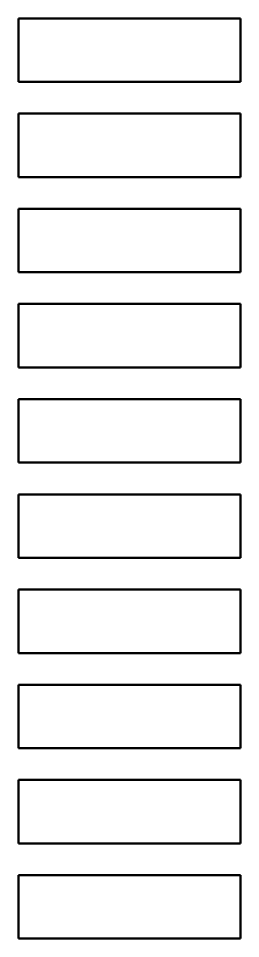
# Model space of a CAD drawing. Header units: millimetres. Extents: x 44692 to 659456, y -26273 to 37550.
# Drawn here: x 242262 to 243662, y 10448 to 16248 of the extents above; entities that cross this region are included whole.
import ezdxf

# ---------------------------------------------------------------- set-up
doc = ezdxf.new("R2010")
doc.units = ezdxf.units.MM
doc.header["$LTSCALE"] = 100
doc.layers.add('Paredes', color=7, linetype='Continuous', lineweight=50)

msp = doc.modelspace()

# ---------------------------------------------------------------- linework, layer by layer
at = {"layer": 'Paredes'}
for p, q in [((243661.997, 16247.5), (242261.997, 16247.5)), ((242261.997, 16247.5), (242261.997, 15847.5)), ((243661.997, 16047.5), (243661.997, 16247.5)), ((243661.997, 15847.5), (243661.997, 16047.5)), ((242261.997, 15847.5), (243661.997, 15847.5)), ((243661.997, 15647.5), (242261.997, 15647.5)), ((242261.997, 15647.5), (242261.997, 15247.5)), ((243661.997, 15447.5), (243661.997, 15647.5)), ((243661.997, 15247.5), (243661.997, 15447.5)), ((242261.997, 15247.5), (243661.997, 15247.5)), ((243661.997, 15047.5), (242261.997, 15047.5)), ((242261.997, 15047.5), (242261.997, 14647.5)), ((243661.997, 14847.5), (243661.997, 15047.5)), ((243661.997, 14647.5), (243661.997, 14847.5)), ((242261.997, 14647.5), (243661.997, 14647.5)), ((243661.997, 14447.5), (242261.997, 14447.5)), ((242261.997, 14447.5), (242261.997, 14047.5)), ((243661.997, 14247.5), (243661.997, 14447.5)), ((243661.997, 14047.5), (243661.997, 14247.5)), ((242261.997, 14047.5), (243661.997, 14047.5)), ((243661.997, 13847.5), (242261.997, 13847.5)), ((242261.997, 13847.5), (242261.997, 13447.5)), ((243661.997, 13647.5), (243661.997, 13847.5)), ((243661.997, 13447.5), (243661.997, 13647.5)), ((242261.997, 13447.5), (243661.997, 13447.5)), ((243661.997, 13247.5), (242261.997, 13247.5)), ((242261.997, 13247.5), (242261.997, 12847.5)), ((243661.997, 13047.5), (243661.997, 13247.5)), ((243661.997, 12847.5), (243661.997, 13047.5)), ((242261.997, 12847.5), (243661.997, 12847.5)), ((243661.997, 12647.5), (242261.997, 12647.5)), ((242261.997, 12647.5), (242261.997, 12247.5)), ((243661.997, 12447.5), (243661.997, 12647.5)), ((243661.997, 12247.5), (243661.997, 12447.5)), ((242261.997, 12247.5), (243661.997, 12247.5)), ((243661.997, 12047.5), (242261.997, 12047.5)), ((242261.997, 12047.5), (242261.997, 11647.5)), ((243661.997, 11847.5), (243661.997, 12047.5)), ((243661.997, 11647.5), (243661.997, 11847.5)), ((242261.997, 11647.5), (243661.997, 11647.5)), ((243661.997, 11447.5), (242261.997, 11447.5)), ((242261.997, 11447.5), (242261.997, 11047.5)), ((243661.997, 11247.5), (243661.997, 11447.5)), ((243661.997, 11047.5), (243661.997, 11247.5)), ((242261.997, 11047.5), (243661.997, 11047.5)), ((243661.997, 10847.5), (242261.997, 10847.5)), ((242261.997, 10847.5), (242261.997, 10447.5)), ((243661.997, 10647.5), (243661.997, 10847.5)), ((243661.997, 10447.5), (243661.997, 10647.5)), ((242261.997, 10447.5), (243661.997, 10447.5))]:
    msp.add_line(p, q, dxfattribs=at)

doc.saveas('drawing.dxf')
